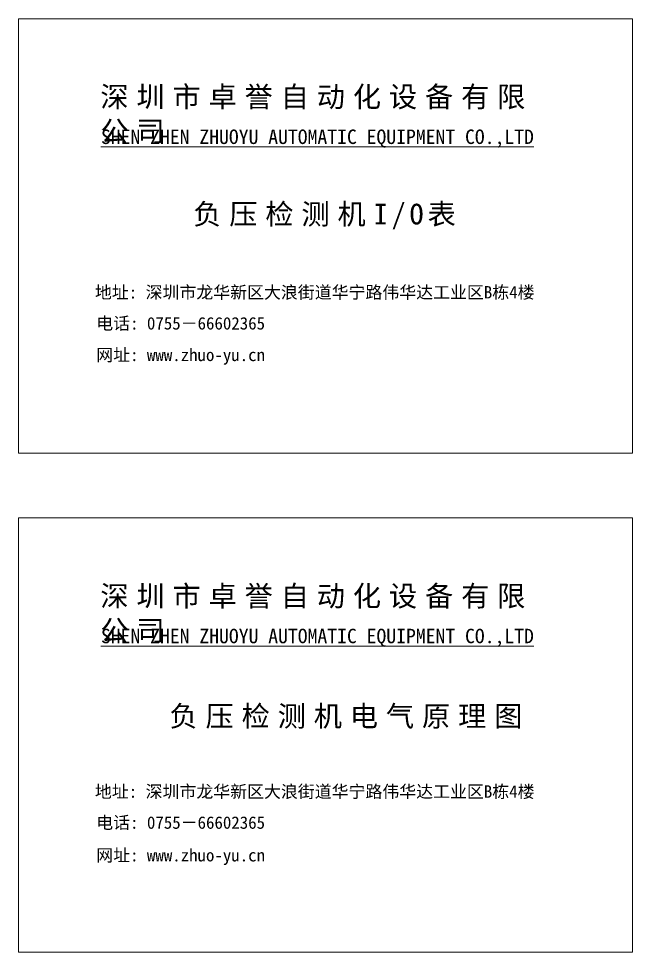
# Model space of a CAD drawing. Extents: x 2511 to 8703, y -745 to 3310.
# Drawn here: x 2510.6 to 2807.6, y 276.3 to 727.7 of the extents above; entities that cross this region are included whole.
import ezdxf

# ---------------------------------------------------------------- set-up
doc = ezdxf.new("R2010")
doc.units = 0
doc.header["$MEASUREMENT"] = 0
doc.styles.add('样式 2', font='NSimSun.ttf')

msp = doc.modelspace()

# ---------------------------------------------------------------- linework, layer by layer
at = {"lineweight": 0}
for points in [[(2510.56, 727.66), (2807.56, 727.66), (2807.56, 517.66), (2510.56, 517.66)], [(2510.56, 486.31), (2807.56, 486.31), (2807.56, 276.31), (2510.56, 276.31)]]:
    msp.add_lwpolyline(points, close=True, dxfattribs=at)

# ---------------------------------------------------------------- texts
at = {"lineweight": 0, "attachment_point": 1, "style": '样式 2'}
for s, width, insert, char_height in [('{\\T1.28;深圳市卓誉自动化设备有限公司}', 225.0244, (2550.09, 694.91), 10), ('{\\fSimHei|b0|i0|c134|p2;\\LSHEN ZHEN ZHUOYU AUTOMATIC EQUIPMENT CO.,LTD}', 226.9088, (2550.39, 674.08), 7), ('\\pi44.93;{\\T1.28;负压检测机I/O表}', 217.3553, (2550.09, 638.19), 10), ('地址: 深圳市龙华新区大浪街道华宁路伟华达工业区B栋4楼', 232.2877, (2547.47, 598.39), 6), ('电话: 0755－66602365', 232.2877, (2548.11, 583.39), 6), ('网址: www.zhuo-yu.cn', 232.2877, (2548.11, 568.13), 6), ('{\\T1.28;深圳市卓誉自动化设备有限公司}', 225.0244, (2550.09, 453.57), 10), ('{\\fSimHei|b0|i0|c134|p2;\\LSHEN ZHEN ZHUOYU AUTOMATIC EQUIPMENT CO.,LTD}', 226.9088, (2550.39, 432.74), 7), ('\\pi44.93;{\\T1.28;负压检测机电气原理图}', 217.3553, (2538.61, 395.5), 10), ('地址: 深圳市龙华新区大浪街道华宁路伟华达工业区B栋4楼', 232.2877, (2547.47, 357.04), 6), ('电话: 0755－66602365', 232.2877, (2548.11, 342.04), 6), ('网址: www.zhuo-yu.cn', 232.2877, (2548.11, 326.26), 6)]:
    msp.add_mtext_dynamic_manual_height_columns(s, width=width, gutter_width=1, heights=[0], dxfattribs=dict(at, insert=insert, char_height=char_height))

doc.saveas('drawing.dxf')
